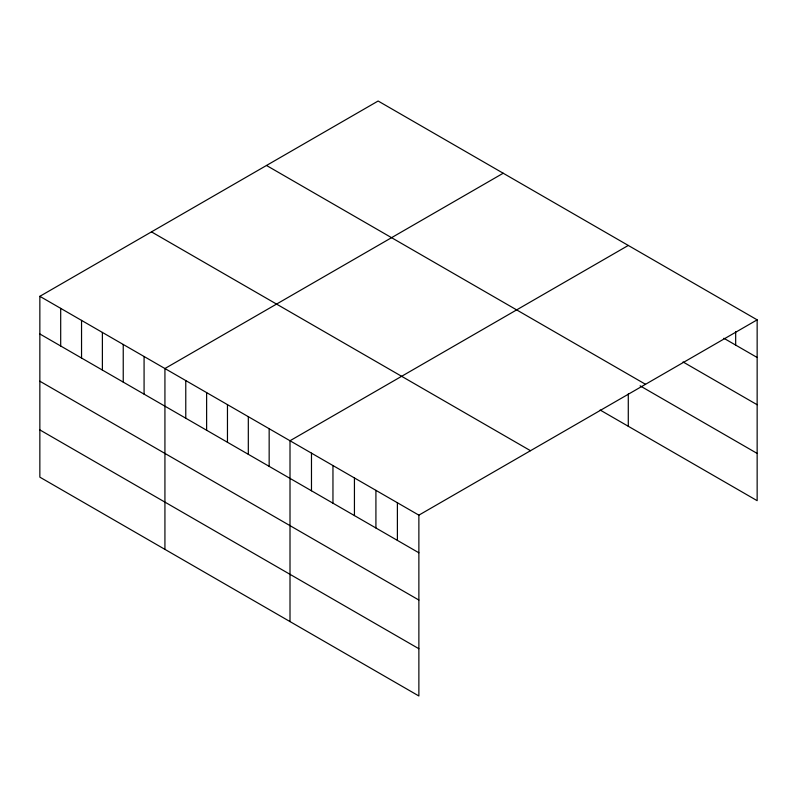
<?xml version="1.0" encoding="UTF-8"?>
<svg xmlns="http://www.w3.org/2000/svg" width="797" height="797" viewBox="0 0 797 797"><rect width="100%" height="100%" fill="white"/><g stroke="black" fill="none" stroke-linecap="round" stroke-linejoin="round"><path stroke-width="1.2" d="M39.85 296.325L418.873 515.151L418.873 695.98L39.85 477.154L39.85 296.325L378.127 101.02L757.15 319.846L757.15 500.675L600.141 410.027M503.206 173.228L164.929 368.533L164.929 549.362M628.285 245.446L290.008 440.751L290.008 621.58M418.873 515.151L757.15 319.846M723.855 338.267L757.15 357.484M683.049 361.958L757.15 404.737M266.497 165.467L645.52 384.293M640.091 385.838L757.15 453.423M151.48 231.877L530.503 450.703M39.85 333.963L418.873 552.789M39.85 381.215L418.873 600.041M39.85 429.902L418.873 648.728M735.671 331.731L735.671 345.081M628.285 393.947L628.285 426.275M397.394 502.748L397.394 540.386M375.915 490.344L375.915 527.983M354.436 477.951L354.436 515.589M332.957 465.548L332.957 503.186M311.478 453.144L311.478 490.783M269.157 428.716L269.157 466.355M248.315 416.682L248.315 454.32M227.464 404.647L227.464 442.285M206.622 392.602L206.622 430.241M185.771 380.567L185.771 418.206M144.078 356.498L144.078 394.136M123.236 344.463L123.236 382.102M102.385 332.429L102.385 370.067M81.543 320.394L81.543 358.032M60.692 308.359L60.692 345.998"/></g></svg>
